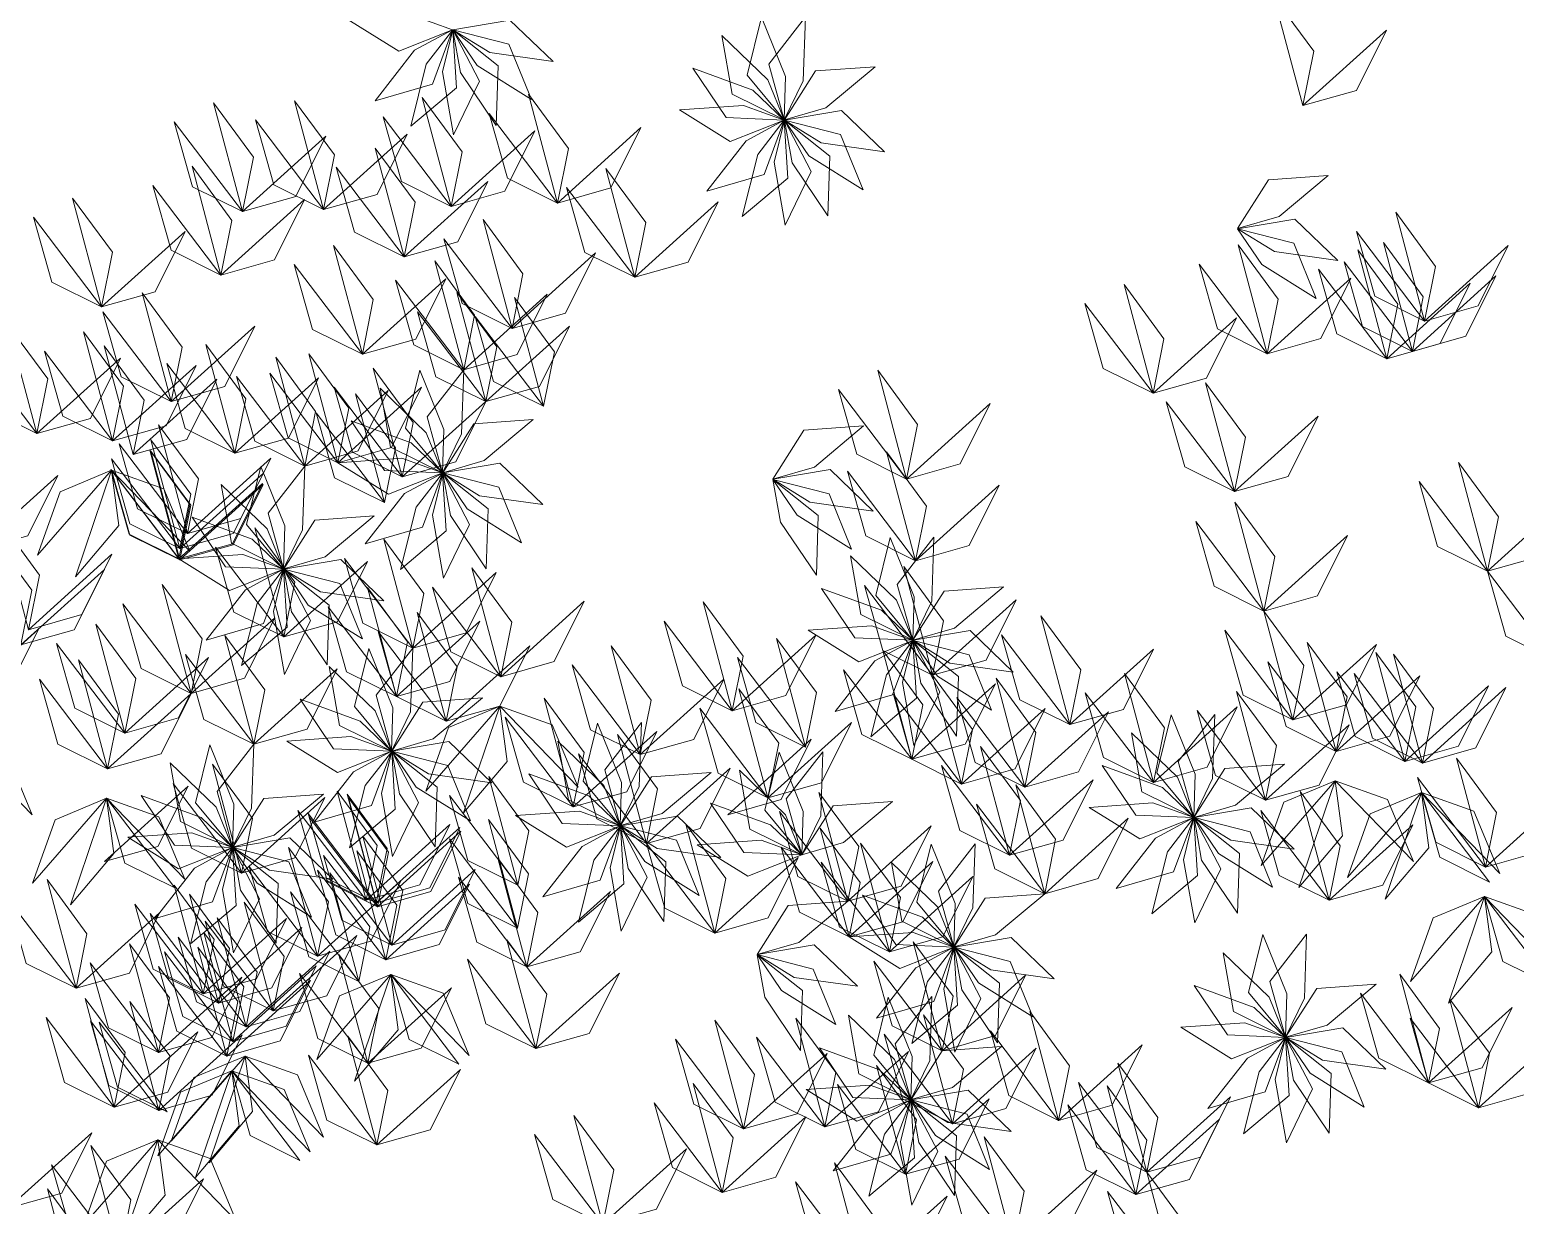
# Model space of a CAD drawing. Header units: inches. Extents: x 4350 to 28384, y -6772 to 993.
# Drawn here: x 19204.6 to 19283.8, y -750.6 to -688 of the extents above; entities that cross this region are included whole.
import ezdxf

# ---------------------------------------------------------------- set-up
doc = ezdxf.new("R2010")
doc.units = ezdxf.units.IN
doc.header["$MEASUREMENT"] = 0
doc.layers.add('ARREDAMENTO', color=2, linetype='Continuous', lineweight=18)

# ---------------------------------------------------------------- blocks, each defined once
blk = doc.blocks.new('jacaranda')
at = {"layer": 'ARREDAMENTO', "lineweight": 0}
for points in [[(13929.035, 19485.094), (13928.45, 19488), (13930.578, 19490.89), (13929.035, 19485.094)], [(13955.542, 19489.817), (13955.661, 19486.411), (13956.665, 19484.334), (13957.494, 19487.305), (13955.542, 19489.817)], [(13957.872, 19489.798), (13956.595, 19486.638), (13956.668, 19484.333), (13958.634, 19486.709), (13957.872, 19489.798)], [(13968.982, 19487.448), (13972.357, 19487.923), (13974.317, 19489.138), (13971.276, 19489.653), (13968.982, 19487.448)], [(13979.905, 19489.677), (13976.505, 19489.915), (13974.334, 19489.133), (13977.202, 19487.998), (13979.905, 19489.677)], [(13929.035, 19485.094), (13926.183, 19485.901), (13924.583, 19489.113), (13929.035, 19485.094)], [(13959.994, 19488.833), (13957.542, 19486.465), (13956.67, 19484.33), (13959.433, 19485.701), (13959.994, 19488.833)], [(13970.13, 19485.42), (13973.021, 19487.227), (13974.317, 19489.135), (13971.33, 19488.368), (13970.13, 19485.42)], [(13972.005, 19484.035), (13973.911, 19486.861), (13974.319, 19489.131), (13971.902, 19487.215), (13972.005, 19484.035)], [(13974.28, 19483.532), (13974.872, 19486.889), (13974.322, 19489.129), (13972.893, 19486.395), (13974.28, 19483.532)], [(13976.564, 19483.998), (13975.739, 19487.305), (13974.325, 19489.128), (13974.132, 19486.049), (13976.564, 19483.998)], [(13978.461, 19485.353), (13976.362, 19488.038), (13974.329, 19489.128), (13975.404, 19486.237), (13978.461, 19485.353)], [(13951.831, 19487.167), (13954.442, 19484.977), (13956.657, 19484.333), (13955.005, 19486.938), (13951.831, 19487.167)], [(13961.539, 19487.088), (13958.336, 19485.923), (13956.671, 19484.326), (13959.753, 19484.455), (13961.539, 19487.088)], [(13968.751, 19479.906), (13968.167, 19482.813), (13970.294, 19485.703), (13968.751, 19479.906)], [(13962.241, 19484.866), (13958.841, 19485.104), (13956.671, 19484.322), (13959.538, 19483.187), (13962.241, 19484.866)], [(13974.407, 19479.729), (13973.822, 19482.636), (13975.949, 19485.526), (13974.407, 19479.729)], [(13981.206, 19479.558), (13980.621, 19482.465), (13982.748, 19485.355), (13981.206, 19479.558)], [(13985.53, 19479.45), (13984.945, 19482.356), (13987.073, 19485.246), (13985.53, 19479.45)], [(13951.318, 19482.637), (13954.693, 19483.112), (13956.653, 19484.327), (13953.612, 19484.842), (13951.318, 19482.637)], [(13952.467, 19480.609), (13955.357, 19482.416), (13956.654, 19484.323), (13953.666, 19483.557), (13952.467, 19480.609)], [(13954.341, 19479.224), (13956.247, 19482.05), (13956.655, 19484.32), (13954.238, 19482.404), (13954.341, 19479.224)], [(13956.617, 19478.721), (13957.208, 19482.078), (13956.658, 19484.318), (13955.229, 19481.584), (13956.617, 19478.721)], [(13958.9, 19479.187), (13958.075, 19482.494), (13956.662, 19484.317), (13956.468, 19481.238), (13958.9, 19479.187)], [(13960.797, 19480.541), (13958.698, 19483.227), (13956.665, 19484.317), (13957.74, 19481.426), (13960.797, 19480.541)], [(13968.751, 19479.906), (13971.405, 19481.228), (13972.382, 19484.681), (13968.751, 19479.906)], [(13974.407, 19479.729), (13977.061, 19481.05), (13978.038, 19484.504), (13974.407, 19479.729)], [(13981.206, 19479.558), (13983.859, 19480.88), (13984.836, 19484.333), (13981.206, 19479.558)], [(13985.53, 19479.45), (13988.184, 19480.771), (13989.161, 19484.224), (13985.53, 19479.45)], [(13968.751, 19479.906), (13965.899, 19480.713), (13964.299, 19483.926), (13968.751, 19479.906)], [(13974.407, 19479.729), (13971.554, 19480.536), (13969.955, 19483.749), (13974.407, 19479.729)], [(13981.206, 19479.558), (13978.353, 19480.365), (13976.753, 19483.578), (13981.206, 19479.558)], [(13985.53, 19479.45), (13982.678, 19480.256), (13981.078, 19483.469), (13985.53, 19479.45)], [(13976.908, 19477.037), (13976.323, 19479.944), (13978.451, 19482.834), (13976.908, 19477.037)], [(13964.63, 19475.957), (13964.045, 19478.863), (13966.172, 19481.753), (13964.63, 19475.957)], [(13976.908, 19477.037), (13979.562, 19478.358), (13980.539, 19481.812), (13976.908, 19477.037)], [(13986.672, 19476.069), (13986.087, 19478.975), (13988.214, 19481.865), (13986.672, 19476.069)], [(13927.694, 19481.378), (13930.305, 19479.188), (13932.52, 19478.544), (13930.867, 19481.148), (13927.694, 19481.378)], [(13976.908, 19477.037), (13974.056, 19477.844), (13972.456, 19481.057), (13976.908, 19477.037)], [(13964.63, 19475.957), (13967.284, 19477.278), (13968.261, 19480.731), (13964.63, 19475.957)], [(13986.672, 19476.069), (13989.325, 19477.39), (13990.302, 19480.843), (13986.672, 19476.069)], [(13993.032, 19474.375), (13992.447, 19477.281), (13994.575, 19480.171), (13993.032, 19474.375)], [(13922.551, 19473.624), (13921.966, 19476.53), (13924.093, 19479.42), (13922.551, 19473.624)], [(13964.63, 19475.957), (13961.777, 19476.764), (13960.178, 19479.976), (13964.63, 19475.957)], [(13986.672, 19476.069), (13983.819, 19476.876), (13982.22, 19480.088), (13986.672, 19476.069)], [(13927.18, 19476.848), (13930.556, 19477.322), (13932.516, 19478.538), (13929.475, 19479.053), (13927.18, 19476.848)], [(13928.329, 19474.82), (13931.22, 19476.626), (13932.516, 19478.534), (13929.528, 19477.767), (13928.329, 19474.82)], [(13971.167, 19473.233), (13970.582, 19476.139), (13972.709, 19479.029), (13971.167, 19473.233)], [(13971.167, 19473.233), (13970.582, 19476.139), (13972.709, 19479.029), (13971.167, 19473.233)], [(13993.032, 19474.375), (13995.686, 19475.696), (13996.663, 19479.149), (13993.032, 19474.375)], [(13922.551, 19473.624), (13925.204, 19474.945), (13926.181, 19478.398), (13922.551, 19473.624)], [(13923.207, 19472.002), (13922.622, 19474.908), (13924.749, 19477.798), (13923.207, 19472.002)], [(13971.167, 19473.233), (13973.821, 19474.554), (13974.798, 19478.007), (13971.167, 19473.233)], [(13971.167, 19473.233), (13973.821, 19474.554), (13974.798, 19478.007), (13971.167, 19473.233)], [(13993.032, 19474.375), (13990.18, 19475.182), (13988.58, 19478.394), (13993.032, 19474.375)], [(13922.551, 19473.624), (13919.698, 19474.431), (13918.099, 19477.643), (13922.551, 19473.624)], [(13924.573, 19471.617), (13923.988, 19474.523), (13926.116, 19477.413), (13924.573, 19471.617)], [(13930.939, 19471.883), (13930.354, 19474.789), (13932.482, 19477.679), (13930.939, 19471.883)], [(13971.167, 19473.233), (13968.314, 19474.04), (13966.715, 19477.252), (13971.167, 19473.233)], [(13971.167, 19473.233), (13968.314, 19474.04), (13966.715, 19477.252), (13971.167, 19473.233)], [(13979.14, 19471.856), (13978.555, 19474.762), (13980.682, 19477.652), (13979.14, 19471.856)], [(13923.207, 19472.002), (13925.86, 19473.323), (13926.837, 19476.776), (13923.207, 19472.002)], [(13924.573, 19471.617), (13927.227, 19472.938), (13928.204, 19476.391), (13924.573, 19471.617)], [(13930.939, 19471.883), (13933.593, 19473.204), (13934.57, 19476.657), (13930.939, 19471.883)], [(13973.742, 19471.029), (13973.157, 19473.935), (13975.284, 19476.825), (13973.742, 19471.029)], [(13979.14, 19471.856), (13981.793, 19473.177), (13982.77, 19476.63), (13979.14, 19471.856)], [(13923.207, 19472.002), (13920.354, 19472.809), (13918.754, 19476.021), (13923.207, 19472.002)], [(13924.573, 19471.617), (13921.721, 19472.424), (13920.121, 19475.636), (13924.573, 19471.617)], [(13930.939, 19471.883), (13928.087, 19472.69), (13926.487, 19475.902), (13930.939, 19471.883)], [(13937.022, 19469.775), (13936.437, 19472.682), (13938.564, 19475.572), (13937.022, 19469.775)], [(13973.742, 19471.029), (13976.396, 19472.35), (13977.373, 19475.803), (13973.742, 19471.029)], [(13979.14, 19471.856), (13976.287, 19472.663), (13974.687, 19475.875), (13979.14, 19471.856)], [(13969.494, 19469.085), (13968.909, 19471.991), (13971.036, 19474.881), (13969.494, 19469.085)], [(13973.742, 19471.029), (13970.889, 19471.835), (13969.29, 19475.048), (13973.742, 19471.029)], [(13972.564, 19469.338), (13971.979, 19472.244), (13974.106, 19475.134), (13972.564, 19469.338)], [(13989.325, 19469.332), (13988.741, 19472.238), (13990.868, 19475.128), (13989.325, 19469.332)], [(13937.022, 19469.775), (13934.169, 19470.582), (13932.569, 19473.794), (13937.022, 19469.775)], [(13937.022, 19469.775), (13939.675, 19471.096), (13940.652, 19474.549), (13937.022, 19469.775)], [(13969.494, 19469.085), (13972.148, 19470.406), (13973.125, 19473.859), (13969.494, 19469.085)], [(13972.564, 19469.338), (13975.217, 19470.659), (13976.194, 19474.112), (13972.564, 19469.338)], [(13989.325, 19469.332), (13991.979, 19470.653), (13992.956, 19474.106), (13989.325, 19469.332)], [(13972.564, 19469.338), (13969.711, 19470.145), (13968.112, 19473.357), (13972.564, 19469.338)], [(13989.325, 19469.332), (13986.473, 19470.139), (13984.873, 19473.351), (13989.325, 19469.332)], [(13992.446, 19467.244), (13991.861, 19470.15), (13993.989, 19473.04), (13992.446, 19467.244)], [(13996.477, 19467.632), (13995.892, 19470.538), (13998.019, 19473.428), (13996.477, 19467.632)], [(13985.927, 19466.579), (13985.342, 19469.485), (13987.469, 19472.375), (13985.927, 19466.579)], [(13991.346, 19466.509), (13990.761, 19469.415), (13992.888, 19472.305), (13991.346, 19466.509)], [(13996.477, 19467.632), (13999.13, 19468.953), (14000.107, 19472.406), (13996.477, 19467.632)], [(13980.441, 19466.077), (13979.856, 19468.983), (13981.984, 19471.873), (13980.441, 19466.077)], [(13982.212, 19465.902), (13981.627, 19468.808), (13983.754, 19471.698), (13982.212, 19465.902)], [(13996.477, 19467.632), (13993.624, 19468.439), (13992.024, 19471.651), (13996.477, 19467.632)], [(13992.446, 19467.244), (13995.1, 19468.565), (13996.077, 19472.018), (13992.446, 19467.244)], [(13950.147, 19465.206), (13949.562, 19468.112), (13951.689, 19471.002), (13950.147, 19465.206)], [(13973.742, 19471.029), (13973.861, 19467.622), (13974.865, 19465.545), (13975.695, 19468.516), (13973.742, 19471.029)], [(13976.073, 19471.01), (13974.796, 19467.849), (13974.868, 19465.544), (13976.835, 19467.92), (13976.073, 19471.01)], [(13977.016, 19465.319), (13976.431, 19468.225), (13978.558, 19471.115), (13977.016, 19465.319)], [(13980.441, 19466.077), (13983.095, 19467.398), (13984.072, 19470.851), (13980.441, 19466.077)], [(13982.212, 19465.902), (13984.866, 19467.223), (13985.843, 19470.676), (13982.212, 19465.902)], [(13985.927, 19466.579), (13988.58, 19467.9), (13989.557, 19471.353), (13985.927, 19466.579)], [(13992.446, 19467.244), (13989.594, 19468.05), (13987.994, 19471.263), (13992.446, 19467.244)], [(13932.681, 19464.538), (13932.096, 19467.444), (13934.223, 19470.334), (13932.681, 19464.538)], [(13950.147, 19465.206), (13952.801, 19466.527), (13953.778, 19469.98), (13950.147, 19465.206)], [(13978.194, 19470.044), (13975.742, 19467.676), (13974.871, 19465.541), (13977.634, 19466.912), (13978.194, 19470.044)], [(13980.441, 19466.077), (13977.589, 19466.884), (13975.989, 19470.096), (13980.441, 19466.077)], [(13977.016, 19465.319), (13979.67, 19466.64), (13980.647, 19470.093), (13977.016, 19465.319)], [(13982.212, 19465.902), (13979.359, 19466.709), (13977.76, 19469.921), (13982.212, 19465.902)], [(13985.927, 19466.579), (13983.074, 19467.386), (13981.475, 19470.598), (13985.927, 19466.579)], [(13991.346, 19466.509), (13988.493, 19467.316), (13986.894, 19470.528), (13991.346, 19466.509)], [(13932.681, 19464.538), (13935.335, 19465.859), (13936.312, 19469.312), (13932.681, 19464.538)], [(13950.147, 19465.206), (13947.294, 19466.013), (13945.695, 19469.225), (13950.147, 19465.206)], [(13977.016, 19465.319), (13974.163, 19466.126), (13972.564, 19469.338), (13977.016, 19465.319)], [(13977.964, 19463.958), (13977.379, 19466.864), (13979.506, 19469.754), (13977.964, 19463.958)], [(13932.681, 19464.538), (13929.828, 19465.345), (13928.229, 19468.557), (13932.681, 19464.538)], [(13970.032, 19468.379), (13972.643, 19466.188), (13974.858, 19465.544), (13973.205, 19468.149), (13970.032, 19468.379)], [(13979.739, 19468.3), (13976.536, 19467.134), (13974.872, 19465.537), (13977.953, 19465.666), (13979.739, 19468.3)], [(13977.964, 19463.958), (13980.618, 19465.279), (13981.595, 19468.732), (13977.964, 19463.958)], [(13952.444, 19468.033), (13955.055, 19465.843), (13957.27, 19465.199), (13955.618, 19467.804), (13952.444, 19468.033)], [(13988.46, 19462.307), (13987.875, 19465.213), (13990.003, 19468.103), (13988.46, 19462.307)], [(13988.866, 19461.502), (13988.281, 19464.409), (13990.409, 19467.299), (13988.866, 19461.502)], [(13988.868, 19460.903), (13988.283, 19463.809), (13990.41, 19466.699), (13988.868, 19460.903)], [(13988.911, 19460.951), (13988.326, 19463.857), (13990.454, 19466.747), (13988.911, 19460.951)], [(13988.46, 19462.307), (13991.114, 19463.628), (13992.091, 19467.081), (13988.46, 19462.307)], [(13919.209, 19460.298), (13918.624, 19463.204), (13920.751, 19466.094), (13919.209, 19460.298)], [(13949.668, 19460.855), (13949.083, 19463.761), (13951.211, 19466.651), (13949.668, 19460.855)], [(13969.518, 19463.848), (13972.893, 19464.323), (13974.854, 19465.538), (13971.813, 19466.053), (13969.518, 19463.848)], [(13980.441, 19466.077), (13977.041, 19466.315), (13974.871, 19465.534), (13977.739, 19464.398), (13980.441, 19466.077)], [(13982.212, 19465.902), (13982.331, 19462.495), (13983.335, 19460.419), (13984.165, 19463.389), (13982.212, 19465.902)], [(13984.542, 19465.883), (13983.266, 19462.722), (13983.338, 19460.417), (13985.305, 19462.793), (13984.542, 19465.883)], [(13988.46, 19462.307), (13985.608, 19463.114), (13984.008, 19466.326), (13988.46, 19462.307)], [(13988.866, 19461.502), (13991.52, 19462.823), (13992.497, 19466.276), (13988.866, 19461.502)], [(13949.668, 19460.855), (13952.322, 19462.176), (13953.299, 19465.629), (13949.668, 19460.855)], [(13951.931, 19463.503), (13955.306, 19463.978), (13957.266, 19465.193), (13954.225, 19465.708), (13951.931, 19463.503)], [(13953.08, 19461.475), (13955.97, 19463.282), (13957.267, 19465.189), (13954.279, 19464.423), (13953.08, 19461.475)], [(13954.954, 19460.09), (13956.86, 19462.916), (13957.268, 19465.186), (13954.851, 19463.27), (13954.954, 19460.09)], [(13970.667, 19461.82), (13973.557, 19463.627), (13974.854, 19465.535), (13971.866, 19464.768), (13970.667, 19461.82)], [(13972.541, 19460.435), (13974.447, 19463.261), (13974.856, 19465.531), (13972.438, 19463.615), (13972.541, 19460.435)], [(13974.817, 19459.932), (13975.409, 19463.289), (13974.858, 19465.529), (13973.429, 19462.795), (13974.817, 19459.932)], [(13977.101, 19460.398), (13976.276, 19463.705), (13974.862, 19465.528), (13974.668, 19462.449), (13977.101, 19460.398)], [(13978.997, 19461.753), (13976.899, 19464.438), (13974.866, 19465.528), (13975.941, 19462.637), (13978.997, 19461.753)], [(13988.866, 19461.502), (13986.014, 19462.309), (13984.414, 19465.521), (13988.866, 19461.502)], [(13992.499, 19465.677), (13989.706, 19464.681), (13988.325, 19461.369), (13992.499, 19465.677)], [(13988.868, 19460.903), (13991.522, 19462.224), (13992.499, 19465.677), (13988.868, 19460.903)], [(13988.868, 19460.903), (13991.522, 19462.224), (13992.499, 19465.677), (13988.868, 19460.903)], [(13988.911, 19460.951), (13991.565, 19462.272), (13992.542, 19465.725), (13988.911, 19460.951)], [(13992.499, 19465.677), (13992.109, 19462.738), (13994.425, 19459.997), (13992.499, 19465.677)], [(13992.499, 19465.677), (13995.235, 19464.536), (13996.44, 19461.156), (13992.499, 19465.677)], [(13999.816, 19461.382), (13996.963, 19462.189), (13995.363, 19465.401), (13999.816, 19461.382)], [(13919.209, 19460.298), (13916.356, 19461.105), (13914.757, 19464.317), (13919.209, 19460.298)], [(13919.209, 19460.298), (13921.863, 19461.619), (13922.84, 19465.072), (13919.209, 19460.298)], [(13949.668, 19460.855), (13946.816, 19461.662), (13945.216, 19464.874), (13949.668, 19460.855)], [(13986.664, 19464.918), (13984.212, 19462.55), (13983.341, 19460.414), (13986.104, 19461.785), (13986.664, 19464.918)], [(13988.868, 19460.903), (13986.015, 19461.709), (13984.416, 19464.922), (13988.868, 19460.903)], [(13988.911, 19460.951), (13986.059, 19461.757), (13984.459, 19464.97), (13988.911, 19460.951)], [(13931.114, 19458.174), (13930.529, 19461.08), (13932.656, 19463.97), (13931.114, 19458.174)], [(13931.114, 19458.174), (13933.767, 19459.495), (13934.744, 19462.948), (13931.114, 19458.174)], [(13978.502, 19463.252), (13981.113, 19461.061), (13983.328, 19460.418), (13981.675, 19463.022), (13978.502, 19463.252)], [(13988.209, 19463.173), (13985.006, 19462.007), (13983.342, 19460.41), (13986.423, 19460.539), (13988.209, 19463.173)], [(13996.93, 19457.18), (13996.345, 19460.086), (13998.473, 19462.976), (13996.93, 19457.18)], [(13931.114, 19458.174), (13928.261, 19458.981), (13926.662, 19462.193), (13931.114, 19458.174)], [(13948.692, 19462.111), (13948.811, 19458.705), (13949.815, 19456.628), (13950.645, 19459.599), (13948.692, 19462.111)], [(13951.022, 19462.092), (13949.746, 19458.932), (13949.818, 19456.627), (13951.785, 19459.003), (13951.022, 19462.092)], [(13976.458, 19456.209), (13975.873, 19459.115), (13978.001, 19462.005), (13976.458, 19456.209)], [(13983.323, 19456.806), (13982.738, 19459.713), (13984.865, 19462.603), (13983.323, 19456.806)], [(13997.336, 19456.376), (13996.751, 19459.282), (13998.879, 19462.172), (13997.336, 19456.376)], [(13953.144, 19461.127), (13950.692, 19458.759), (13949.821, 19456.624), (13952.583, 19457.995), (13953.144, 19461.127)], [(13983.323, 19456.806), (13985.977, 19458.127), (13986.954, 19461.58), (13983.323, 19456.806)], [(13988.911, 19460.951), (13985.511, 19461.188), (13983.341, 19460.407), (13986.209, 19459.271), (13988.911, 19460.951)], [(13996.93, 19457.18), (13994.078, 19457.987), (13992.478, 19461.199), (13996.93, 19457.18)], [(13948.761, 19454.758), (13948.176, 19457.664), (13950.303, 19460.554), (13948.761, 19454.758)], [(13971.77, 19454.681), (13971.185, 19457.587), (13973.312, 19460.477), (13971.77, 19454.681)], [(13976.458, 19456.209), (13979.112, 19457.53), (13980.089, 19460.983), (13976.458, 19456.209)], [(13977.988, 19458.721), (13981.363, 19459.196), (13983.324, 19460.412), (13980.282, 19460.926), (13977.988, 19458.721)], [(13983.323, 19456.806), (13980.47, 19457.613), (13978.871, 19460.826), (13983.323, 19456.806)], [(13979.137, 19456.694), (13982.027, 19458.5), (13983.324, 19460.408), (13980.336, 19459.641), (13979.137, 19456.694)], [(13981.011, 19455.308), (13982.917, 19458.134), (13983.326, 19460.404), (13980.908, 19458.489), (13981.011, 19455.308)], [(13983.287, 19454.805), (13983.879, 19458.162), (13983.328, 19460.402), (13981.899, 19457.669), (13983.287, 19454.805)], [(13985.571, 19455.271), (13984.746, 19458.578), (13983.332, 19460.401), (13983.138, 19457.323), (13985.571, 19455.271)], [(13987.467, 19456.626), (13985.369, 19459.312), (13983.336, 19460.402), (13984.411, 19457.511), (13987.467, 19456.626)], [(13997.336, 19456.376), (13994.484, 19457.182), (13992.884, 19460.395), (13997.336, 19456.376)], [(13915.578, 19455.524), (13918.232, 19456.845), (13919.209, 19460.298), (13915.578, 19455.524)], [(13976.458, 19456.209), (13973.606, 19457.016), (13972.006, 19460.228), (13976.458, 19456.209)], [(13988.262, 19453.796), (13987.677, 19456.702), (13989.804, 19459.592), (13988.262, 19453.796)], [(13948.761, 19454.758), (13945.908, 19455.564), (13944.309, 19458.777), (13948.761, 19454.758)], [(13944.981, 19459.461), (13947.593, 19457.271), (13949.808, 19456.627), (13948.155, 19459.232), (13944.981, 19459.461)], [(13948.761, 19454.758), (13951.415, 19456.079), (13952.392, 19459.532), (13948.761, 19454.758)], [(13954.689, 19459.382), (13951.486, 19458.217), (13949.821, 19456.62), (13952.903, 19456.749), (13954.689, 19459.382)], [(13971.77, 19454.681), (13974.423, 19456.002), (13975.4, 19459.455), (13971.77, 19454.681)], [(13977.328, 19453.628), (13976.743, 19456.534), (13978.871, 19459.424), (13977.328, 19453.628)], [(13929.571, 19452.378), (13928.986, 19455.284), (13931.114, 19458.174), (13929.571, 19452.378)], [(13959.437, 19452.872), (13958.852, 19455.779), (13960.98, 19458.669), (13959.437, 19452.872)], [(13971.77, 19454.681), (13968.917, 19455.487), (13967.317, 19458.7), (13971.77, 19454.681)], [(13974.674, 19452.307), (13974.09, 19455.213), (13976.217, 19458.103), (13974.674, 19452.307)], [(13977.328, 19453.628), (13979.982, 19454.949), (13980.959, 19458.402), (13977.328, 19453.628)], [(13988.262, 19453.796), (13990.916, 19455.117), (13991.893, 19458.57), (13988.262, 19453.796)], [(13941.454, 19452.136), (13940.869, 19455.042), (13942.997, 19457.932), (13941.454, 19452.136)], [(13955.391, 19457.16), (13951.991, 19457.398), (13949.821, 19456.616), (13952.689, 19455.481), (13955.391, 19457.16)], [(13959.437, 19452.872), (13962.091, 19454.194), (13963.068, 19457.647), (13959.437, 19452.872)], [(13977.328, 19453.628), (13974.476, 19454.435), (13972.876, 19457.647), (13977.328, 19453.628)], [(13988.262, 19453.796), (13985.409, 19454.603), (13983.81, 19457.815), (13988.262, 19453.796)], [(13991.793, 19451.68), (13991.208, 19454.586), (13993.335, 19457.476), (13991.793, 19451.68)], [(14000.841, 19453.193), (13997.989, 19454), (13996.389, 19457.213), (14000.841, 19453.193)], [(13929.571, 19452.378), (13926.719, 19453.185), (13925.119, 19456.397), (13929.571, 19452.378)], [(13927.266, 19450.708), (13926.681, 19453.614), (13928.809, 19456.504), (13927.266, 19450.708)], [(13929.571, 19452.378), (13932.225, 19453.699), (13933.202, 19457.152), (13929.571, 19452.378)], [(13941.454, 19452.136), (13944.108, 19453.457), (13945.085, 19456.91), (13941.454, 19452.136)], [(13944.468, 19454.931), (13947.843, 19455.406), (13949.804, 19456.621), (13946.762, 19457.136), (13944.468, 19454.931)], [(13945.617, 19452.903), (13948.507, 19454.71), (13949.804, 19456.617), (13946.816, 19455.851), (13945.617, 19452.903)], [(13947.491, 19451.518), (13949.397, 19454.344), (13949.805, 19456.614), (13947.388, 19454.698), (13947.491, 19451.518)], [(13949.767, 19451.015), (13950.359, 19454.372), (13949.808, 19456.612), (13948.379, 19453.878), (13949.767, 19451.015)], [(13952.05, 19451.481), (13951.226, 19454.788), (13949.812, 19456.611), (13949.618, 19453.532), (13952.05, 19451.481)], [(13953.947, 19452.835), (13951.848, 19455.521), (13949.816, 19456.611), (13950.891, 19453.72), (13953.947, 19452.835)], [(13955.53, 19450.927), (13954.945, 19453.833), (13957.072, 19456.723), (13955.53, 19450.927)], [(13959.437, 19452.872), (13956.585, 19453.679), (13954.985, 19456.892), (13959.437, 19452.872)], [(13974.674, 19452.307), (13977.328, 19453.628), (13978.305, 19457.081), (13974.674, 19452.307)], [(13984.928, 19451.082), (13984.343, 19453.988), (13986.471, 19456.878), (13984.928, 19451.082)], [(13991.793, 19451.68), (13994.447, 19453.001), (13995.424, 19456.454), (13991.793, 19451.68)], [(13922.671, 19450.084), (13922.086, 19452.99), (13924.213, 19455.88), (13922.671, 19450.084)], [(13923.607, 19450.174), (13923.022, 19453.08), (13925.15, 19455.97), (13923.607, 19450.174)], [(13941.454, 19452.136), (13938.602, 19452.943), (13937.002, 19456.155), (13941.454, 19452.136)], [(13949.872, 19450.283), (13949.287, 19453.189), (13951.415, 19456.079), (13949.872, 19450.283)], [(13955.53, 19450.927), (13958.184, 19452.248), (13959.161, 19455.701), (13955.53, 19450.927)], [(13964.335, 19450.532), (13963.751, 19453.439), (13965.878, 19456.329), (13964.335, 19450.532)], [(13974.674, 19452.307), (13971.822, 19453.114), (13970.222, 19456.326), (13974.674, 19452.307)], [(13976.458, 19456.209), (13976.577, 19452.803), (13977.581, 19450.726), (13978.411, 19453.697), (13976.458, 19456.209)], [(13978.789, 19456.19), (13977.512, 19453.03), (13977.585, 19450.724), (13979.551, 19453.101), (13978.789, 19456.19)], [(13984.928, 19451.082), (13987.582, 19452.403), (13988.559, 19455.856), (13984.928, 19451.082)], [(13991.793, 19451.68), (13988.94, 19452.486), (13987.341, 19455.699), (13991.793, 19451.68)], [(13922.671, 19450.084), (13925.325, 19451.405), (13926.302, 19454.858), (13922.671, 19450.084)], [(13923.607, 19450.174), (13926.261, 19451.495), (13927.238, 19454.948), (13923.607, 19450.174)], [(13927.266, 19450.708), (13929.92, 19452.029), (13930.897, 19455.482), (13927.266, 19450.708)], [(13936.997, 19449.052), (13936.412, 19451.958), (13938.539, 19454.848), (13936.997, 19449.052)], [(13949.872, 19450.283), (13952.526, 19451.604), (13953.503, 19455.057), (13949.872, 19450.283)], [(13964.335, 19450.532), (13966.989, 19451.854), (13967.966, 19455.307), (13964.335, 19450.532)], [(13980.91, 19455.225), (13978.458, 19452.857), (13977.587, 19450.721), (13980.35, 19452.092), (13980.91, 19455.225)], [(13984.928, 19451.082), (13982.076, 19451.889), (13980.476, 19455.101), (13984.928, 19451.082)], [(13992.714, 19449.777), (13992.129, 19452.683), (13994.256, 19455.573), (13992.714, 19449.777)], [(13922.671, 19450.084), (13919.818, 19450.891), (13918.219, 19454.103), (13922.671, 19450.084)], [(13923.607, 19450.174), (13920.755, 19450.981), (13919.155, 19454.193), (13923.607, 19450.174)], [(13927.266, 19450.708), (13924.414, 19451.514), (13922.814, 19454.727), (13927.266, 19450.708)], [(13943.843, 19448.801), (13943.258, 19451.707), (13945.385, 19454.597), (13943.843, 19448.801)], [(13949.872, 19450.283), (13947.02, 19451.089), (13945.42, 19454.302), (13949.872, 19450.283)], [(13947.218, 19448.962), (13946.634, 19451.868), (13948.761, 19454.758), (13947.218, 19448.962)], [(13957.535, 19448.232), (13956.95, 19451.138), (13959.078, 19454.028), (13957.535, 19448.232)], [(13964.335, 19450.532), (13961.483, 19451.339), (13959.883, 19454.552), (13964.335, 19450.532)], [(13992.714, 19449.777), (13995.368, 19451.098), (13996.345, 19454.551), (13992.714, 19449.777)], [(13931.03, 19448.107), (13930.445, 19451.013), (13932.573, 19453.903), (13931.03, 19448.107)], [(13936.997, 19449.052), (13939.651, 19450.373), (13940.628, 19453.826), (13936.997, 19449.052)], [(13943.843, 19448.801), (13946.496, 19450.122), (13947.473, 19453.575), (13943.843, 19448.801)], [(13947.218, 19448.962), (13949.872, 19450.283), (13950.849, 19453.736), (13947.218, 19448.962)], [(13967.907, 19447.746), (13967.322, 19450.652), (13969.45, 19453.542), (13967.907, 19447.746)], [(13972.748, 19453.559), (13975.359, 19451.368), (13977.574, 19450.725), (13975.922, 19453.329), (13972.748, 19453.559)], [(13982.456, 19453.48), (13979.253, 19452.314), (13977.588, 19450.718), (13980.67, 19450.847), (13982.456, 19453.48)], [(13992.714, 19449.777), (13989.861, 19450.584), (13988.262, 19453.796), (13992.714, 19449.777)], [(13931.03, 19448.107), (13933.684, 19449.428), (13934.661, 19452.881), (13931.03, 19448.107)], [(13936.997, 19449.052), (13934.144, 19449.858), (13932.545, 19453.071), (13936.997, 19449.052)], [(13933.725, 19452.676), (13933.844, 19449.27), (13934.848, 19447.193), (13935.677, 19450.164), (13933.725, 19452.676)], [(13936.055, 19452.657), (13934.778, 19449.497), (13934.851, 19447.191), (13936.817, 19449.568), (13936.055, 19452.657)], [(13943.843, 19448.801), (13940.99, 19449.608), (13939.39, 19452.82), (13943.843, 19448.801)], [(13947.218, 19448.962), (13944.366, 19449.768), (13942.766, 19452.981), (13947.218, 19448.962)], [(13957.535, 19448.232), (13960.189, 19449.553), (13961.166, 19453.006), (13957.535, 19448.232)], [(13971.822, 19453.114), (13969.03, 19452.118), (13967.648, 19448.806), (13971.822, 19453.114)], [(13967.907, 19447.746), (13970.561, 19449.067), (13971.538, 19452.52), (13967.907, 19447.746)], [(13971.822, 19453.114), (13971.432, 19450.175), (13973.748, 19447.433), (13971.822, 19453.114)], [(13971.822, 19453.114), (13974.558, 19451.973), (13975.763, 19448.592), (13971.822, 19453.114)], [(13931.03, 19448.107), (13928.178, 19448.914), (13926.578, 19452.126), (13931.03, 19448.107)], [(13938.176, 19451.692), (13935.725, 19449.324), (13934.853, 19447.189), (13937.616, 19448.56), (13938.176, 19451.692)], [(13957.535, 19448.232), (13954.683, 19449.039), (13953.083, 19452.251), (13957.535, 19448.232)], [(13967.907, 19447.746), (13965.055, 19448.552), (13963.455, 19451.765), (13967.907, 19447.746)], [(13964.276, 19452.236), (13964.395, 19448.829), (13965.399, 19446.753), (13966.229, 19449.723), (13964.276, 19452.236)], [(13966.606, 19452.217), (13965.33, 19449.056), (13965.402, 19446.751), (13967.369, 19449.127), (13966.606, 19452.217)], [(14000.894, 19451.626), (13998.101, 19450.631), (13996.72, 19447.319), (14000.894, 19451.626)], [(13944.662, 19445.177), (13944.077, 19448.083), (13946.205, 19450.973), (13944.662, 19445.177)], [(13959.675, 19447.332), (13956.822, 19448.139), (13955.223, 19451.351), (13959.675, 19447.332)], [(13964, 19445.801), (13963.415, 19448.707), (13965.542, 19451.597), (13964, 19445.801)], [(13968.728, 19451.251), (13966.276, 19448.884), (13965.405, 19446.748), (13968.167, 19448.119), (13968.728, 19451.251)], [(13972.234, 19449.029), (13975.61, 19449.503), (13977.57, 19450.719), (13974.529, 19451.233), (13972.234, 19449.029)], [(13983.158, 19451.258), (13979.758, 19451.495), (13977.587, 19450.714), (13980.455, 19449.578), (13983.158, 19451.258)], [(13984.928, 19451.082), (13985.047, 19447.676), (13986.051, 19445.599), (13986.881, 19448.57), (13984.928, 19451.082)], [(13987.259, 19451.063), (13985.982, 19447.903), (13986.055, 19445.597), (13988.021, 19447.974), (13987.259, 19451.063)], [(13919.307, 19444.545), (13918.722, 19447.451), (13920.85, 19450.341), (13919.307, 19444.545)], [(13919.307, 19444.545), (13918.722, 19447.451), (13920.85, 19450.341), (13919.307, 19444.545)], [(13954.604, 19450.685), (13954.723, 19447.279), (13955.727, 19445.202), (13956.557, 19448.173), (13954.604, 19450.685)], [(13956.935, 19450.666), (13955.658, 19447.506), (13955.73, 19445.2), (13957.697, 19447.577), (13956.935, 19450.666)], [(13964, 19445.801), (13966.654, 19447.122), (13967.631, 19450.575), (13964, 19445.801)], [(13973.383, 19447.001), (13976.274, 19448.807), (13977.57, 19450.715), (13974.583, 19449.948), (13973.383, 19447.001)], [(13975.258, 19445.616), (13977.163, 19448.441), (13977.572, 19450.712), (13975.154, 19448.796), (13975.258, 19445.616)], [(13977.533, 19445.112), (13978.125, 19448.469), (13977.575, 19450.709), (13976.146, 19447.976), (13977.533, 19445.112)], [(13979.817, 19445.578), (13978.992, 19448.886), (13977.578, 19450.708), (13977.384, 19447.63), (13979.817, 19445.578)], [(13981.713, 19446.933), (13979.615, 19449.619), (13977.582, 19450.709), (13978.657, 19447.818), (13981.713, 19446.933)], [(13989.38, 19450.098), (13986.928, 19447.73), (13986.057, 19445.594), (13988.82, 19446.966), (13989.38, 19450.098)], [(13919.307, 19444.545), (13921.961, 19445.866), (13922.938, 19449.319), (13919.307, 19444.545)], [(13919.307, 19444.545), (13921.961, 19445.866), (13922.938, 19449.319), (13919.307, 19444.545)], [(13930.014, 19450.026), (13932.625, 19447.836), (13934.84, 19447.192), (13933.188, 19449.797), (13930.014, 19450.026)], [(13939.722, 19449.947), (13936.519, 19448.781), (13934.854, 19447.185), (13937.936, 19447.314), (13939.722, 19449.947)], [(13944.662, 19445.177), (13947.316, 19446.498), (13948.293, 19449.951), (13944.662, 19445.177)], [(13959.056, 19449.701), (13956.604, 19447.333), (13955.733, 19445.197), (13958.496, 19446.569), (13959.056, 19449.701)], [(13964, 19445.801), (13961.147, 19446.607), (13959.548, 19449.82), (13964, 19445.801)], [(13960.566, 19449.586), (13963.177, 19447.395), (13965.392, 19446.752), (13963.739, 19449.356), (13960.566, 19449.586)], [(13970.273, 19449.507), (13967.07, 19448.341), (13965.405, 19446.744), (13968.487, 19446.873), (13970.273, 19449.507)], [(13970.859, 19443.577), (13970.274, 19446.483), (13972.402, 19449.373), (13970.859, 19443.577)], [(13985.584, 19444.229), (13984.999, 19447.135), (13987.127, 19450.025), (13985.584, 19444.229)], [(13919.307, 19444.545), (13916.455, 19445.352), (13914.855, 19448.564), (13919.307, 19444.545)], [(13919.307, 19444.545), (13916.455, 19445.352), (13914.855, 19448.564), (13919.307, 19444.545)], [(13922.723, 19448.517), (13919.931, 19447.522), (13918.549, 19444.21), (13922.723, 19448.517)], [(13919.092, 19443.743), (13921.746, 19445.064), (13922.723, 19448.517), (13919.092, 19443.743)], [(13922.723, 19448.517), (13922.334, 19445.578), (13924.649, 19442.837), (13922.723, 19448.517)], [(13922.723, 19448.517), (13925.459, 19447.376), (13926.665, 19443.996), (13922.723, 19448.517)], [(13927.319, 19449.141), (13924.526, 19448.145), (13923.145, 19444.833), (13927.319, 19449.141)], [(13927.319, 19449.141), (13926.929, 19446.202), (13929.245, 19443.46), (13927.319, 19449.141)], [(13927.639, 19442.775), (13927.054, 19445.681), (13929.182, 19448.571), (13927.639, 19442.775)], [(13927.319, 19449.141), (13930.055, 19448), (13931.26, 19444.62), (13927.319, 19449.141)], [(13944.662, 19445.177), (13941.81, 19445.984), (13940.21, 19449.196), (13944.662, 19445.177)], [(13942.793, 19443.127), (13942.208, 19446.033), (13944.336, 19448.923), (13942.793, 19443.127)], [(13953.283, 19442.727), (13952.698, 19445.634), (13954.825, 19448.524), (13953.283, 19442.727)], [(13978.939, 19442.791), (13978.354, 19445.698), (13980.481, 19448.588), (13978.939, 19442.791)], [(13985.584, 19444.229), (13988.238, 19445.55), (13989.215, 19449.003), (13985.584, 19444.229)], [(13992.879, 19444.834), (13990.027, 19445.641), (13988.427, 19448.853), (13992.879, 19444.834)], [(13929.501, 19445.496), (13932.876, 19445.971), (13934.836, 19447.186), (13931.795, 19447.701), (13929.501, 19445.496)], [(13940.424, 19447.725), (13937.024, 19447.963), (13934.854, 19447.181), (13937.721, 19446.046), (13940.424, 19447.725)], [(13942.793, 19443.127), (13945.447, 19444.448), (13946.424, 19447.901), (13942.793, 19443.127)], [(13950.894, 19448.035), (13953.505, 19445.845), (13955.72, 19445.201), (13954.067, 19447.805), (13950.894, 19448.035)], [(13960.601, 19447.956), (13957.399, 19446.79), (13955.734, 19445.194), (13958.815, 19445.323), (13960.601, 19447.956)], [(13970.859, 19443.577), (13973.513, 19444.898), (13974.49, 19448.351), (13970.859, 19443.577)], [(13978.338, 19442.432), (13977.753, 19445.338), (13979.881, 19448.228), (13978.338, 19442.432)], [(13978.398, 19442.632), (13977.813, 19445.538), (13979.94, 19448.428), (13978.398, 19442.632)], [(13985.584, 19444.229), (13982.732, 19445.035), (13981.132, 19448.248), (13985.584, 19444.229)], [(13981.218, 19448.432), (13983.829, 19446.242), (13986.044, 19445.598), (13984.392, 19448.202), (13981.218, 19448.432)], [(13990.926, 19448.353), (13987.723, 19447.187), (13986.058, 19445.591), (13989.14, 19445.72), (13990.926, 19448.353)], [(13992.766, 19448.21), (13989.974, 19447.215), (13988.592, 19443.903), (13992.766, 19448.21)], [(13989.136, 19443.436), (13991.789, 19444.757), (13992.766, 19448.21), (13989.136, 19443.436)], [(13992.766, 19448.21), (13992.377, 19445.271), (13994.692, 19442.53), (13992.766, 19448.21)], [(13992.766, 19448.21), (13995.502, 19447.069), (13996.708, 19443.689), (13992.766, 19448.21)], [(13927.639, 19442.775), (13930.293, 19444.096), (13931.27, 19447.549), (13927.639, 19442.775)], [(13930.65, 19443.468), (13933.54, 19445.275), (13934.836, 19447.182), (13931.849, 19446.415), (13930.65, 19443.468)], [(13932.524, 19442.083), (13934.43, 19444.909), (13934.838, 19447.179), (13932.421, 19445.263), (13932.524, 19442.083)], [(13934.8, 19441.58), (13935.391, 19444.937), (13934.841, 19447.177), (13933.412, 19444.443), (13934.8, 19441.58)], [(13937.083, 19442.046), (13936.258, 19445.353), (13934.845, 19447.176), (13934.651, 19444.097), (13937.083, 19442.046)], [(13938.98, 19443.4), (13936.881, 19446.086), (13934.848, 19447.176), (13935.923, 19444.285), (13938.98, 19443.4)], [(13942.793, 19443.127), (13939.941, 19443.933), (13938.341, 19447.146), (13942.793, 19443.127)], [(13953.283, 19442.727), (13955.937, 19444.049), (13956.914, 19447.502), (13953.283, 19442.727)], [(13960.052, 19445.055), (13963.427, 19445.53), (13965.388, 19446.745), (13962.346, 19447.26), (13960.052, 19445.055)], [(13970.975, 19447.284), (13967.575, 19447.522), (13965.405, 19446.741), (13968.273, 19445.605), (13970.975, 19447.284)], [(13970.872, 19441.283), (13970.287, 19444.189), (13972.414, 19447.079), (13970.872, 19441.283)], [(13978.338, 19442.432), (13980.992, 19443.753), (13981.969, 19447.206), (13978.338, 19442.432)], [(13978.398, 19442.632), (13981.052, 19443.953), (13982.029, 19447.406), (13978.398, 19442.632)], [(13978.939, 19442.791), (13981.592, 19444.112), (13982.569, 19447.565), (13978.939, 19442.791)], [(13927.639, 19442.775), (13924.787, 19443.582), (13923.187, 19446.794), (13927.639, 19442.775)], [(13953.283, 19442.727), (13950.43, 19443.534), (13948.831, 19446.747), (13953.283, 19442.727)], [(13953.203, 19440.825), (13952.618, 19443.731), (13954.746, 19446.621), (13953.203, 19440.825)], [(13960.369, 19441.026), (13959.784, 19443.933), (13961.911, 19446.823), (13960.369, 19441.026)], [(13961.201, 19443.028), (13964.091, 19444.834), (13965.388, 19446.742), (13962.4, 19445.975), (13961.201, 19443.028)], [(13963.075, 19441.642), (13964.981, 19444.468), (13965.389, 19446.738), (13962.972, 19444.823), (13963.075, 19441.642)], [(13965.351, 19441.139), (13965.943, 19444.496), (13965.392, 19446.736), (13963.963, 19444.003), (13965.351, 19441.139)], [(13967.634, 19441.605), (13966.81, 19444.912), (13965.396, 19446.735), (13965.202, 19443.657), (13967.634, 19441.605)], [(13969.531, 19442.96), (13967.433, 19445.646), (13965.4, 19446.736), (13966.475, 19443.844), (13969.531, 19442.96)], [(13978.338, 19442.432), (13975.485, 19443.238), (13973.886, 19446.451), (13978.338, 19442.432)], [(13978.398, 19442.632), (13975.545, 19443.439), (13973.946, 19446.651), (13978.398, 19442.632)], [(13978.939, 19442.791), (13976.086, 19443.598), (13974.487, 19446.811), (13978.939, 19442.791)], [(13977.575, 19440.39), (13976.99, 19443.296), (13979.117, 19446.186), (13977.575, 19440.39)], [(13980.704, 19443.902), (13984.08, 19444.376), (13986.04, 19445.592), (13982.999, 19446.107), (13980.704, 19443.902)], [(13991.628, 19446.131), (13988.228, 19446.368), (13986.057, 19445.587), (13988.925, 19444.451), (13991.628, 19446.131)], [(13946.504, 19445.777), (13946.623, 19442.37), (13947.627, 19440.293), (13948.456, 19443.264), (13946.504, 19445.777)], [(13948.834, 19445.758), (13947.558, 19442.597), (13947.63, 19440.292), (13949.596, 19442.668), (13948.834, 19445.758)], [(13951.066, 19440.025), (13950.481, 19442.931), (13952.609, 19445.821), (13951.066, 19440.025)], [(13953.203, 19440.825), (13955.857, 19442.146), (13956.834, 19445.599), (13953.203, 19440.825)], [(13961.304, 19445.734), (13957.903, 19445.972), (13955.733, 19445.19), (13958.601, 19444.055), (13961.304, 19445.734)], [(13960.369, 19441.026), (13963.023, 19442.348), (13964, 19445.801), (13960.369, 19441.026)], [(13970.872, 19441.283), (13973.526, 19442.604), (13974.503, 19446.057), (13970.872, 19441.283)], [(13977.892, 19439.611), (13977.307, 19442.517), (13979.434, 19445.407), (13977.892, 19439.611)], [(13981.534, 19439.793), (13980.949, 19442.7), (13983.077, 19445.59), (13981.534, 19439.793)], [(13981.853, 19441.874), (13984.744, 19443.68), (13986.04, 19445.588), (13983.053, 19444.821), (13981.853, 19441.874)], [(13983.728, 19440.489), (13985.633, 19443.315), (13986.042, 19445.585), (13983.624, 19443.669), (13983.728, 19440.489)], [(13986.003, 19439.986), (13986.595, 19443.342), (13986.045, 19445.582), (13984.616, 19442.849), (13986.003, 19439.986)], [(13988.287, 19440.452), (13987.462, 19443.759), (13986.048, 19445.581), (13985.854, 19442.503), (13988.287, 19440.452)], [(13990.183, 19441.806), (13988.085, 19444.492), (13986.052, 19445.582), (13987.127, 19442.691), (13990.183, 19441.806)], [(13950.956, 19444.792), (13948.504, 19442.424), (13947.632, 19440.289), (13950.395, 19441.66), (13950.956, 19444.792)], [(13953.203, 19440.825), (13950.351, 19441.632), (13948.751, 19444.844), (13953.203, 19440.825)], [(13951.066, 19440.025), (13953.72, 19441.346), (13954.697, 19444.799), (13951.066, 19440.025)], [(13960.369, 19441.026), (13957.516, 19441.833), (13955.917, 19445.046), (13960.369, 19441.026)], [(13970.381, 19439.226), (13969.796, 19442.132), (13971.923, 19445.022), (13970.381, 19439.226)], [(13977.575, 19440.39), (13980.228, 19441.711), (13981.205, 19445.164), (13977.575, 19440.39)], [(13981.534, 19439.793), (13984.188, 19441.114), (13985.165, 19444.567), (13981.534, 19439.793)], [(13951.066, 19440.025), (13948.214, 19440.831), (13946.614, 19444.044), (13951.066, 19440.025)], [(13970.381, 19439.226), (13973.034, 19440.547), (13974.011, 19444), (13970.381, 19439.226)], [(13977.575, 19440.39), (13974.722, 19441.197), (13973.122, 19444.409), (13977.575, 19440.39)], [(13981.534, 19439.793), (13978.682, 19440.6), (13977.082, 19443.812), (13981.534, 19439.793)], [(13977.892, 19439.611), (13980.546, 19440.932), (13981.523, 19444.385), (13977.892, 19439.611)], [(13979.329, 19438.45), (13978.744, 19441.357), (13980.872, 19444.246), (13979.329, 19438.45)], [(13994.393, 19438.088), (13993.808, 19440.995), (13995.936, 19443.885), (13994.393, 19438.088)], [(13919.36, 19442.978), (13916.567, 19441.983), (13915.186, 19438.671), (13919.36, 19442.978)], [(13915.729, 19438.204), (13918.383, 19439.525), (13919.36, 19442.978), (13915.729, 19438.204)], [(13919.36, 19442.978), (13918.97, 19440.039), (13921.285, 19437.298), (13919.36, 19442.978)], [(13919.36, 19442.978), (13922.096, 19441.837), (13923.301, 19438.457), (13919.36, 19442.978)], [(13942.793, 19443.127), (13945.404, 19440.936), (13947.62, 19440.292), (13945.967, 19442.897), (13942.793, 19443.127)], [(13952.501, 19443.048), (13949.298, 19441.882), (13947.633, 19440.285), (13950.715, 19440.414), (13952.501, 19443.048)], [(13970.381, 19439.226), (13967.528, 19440.033), (13965.928, 19443.245), (13970.381, 19439.226)], [(13977.892, 19439.611), (13975.039, 19440.418), (13973.44, 19443.63), (13977.892, 19439.611)], [(13979.329, 19438.45), (13981.983, 19439.771), (13982.96, 19443.224), (13979.329, 19438.45)], [(13986.808, 19437.305), (13986.223, 19440.211), (13988.351, 19443.101), (13986.808, 19437.305)], [(13987.624, 19437.789), (13987.039, 19440.695), (13989.166, 19443.585), (13987.624, 19437.789)], [(13953.283, 19442.727), (13955.894, 19440.537), (13958.109, 19439.893), (13956.457, 19442.498), (13953.283, 19442.727)], [(13983.889, 19436.882), (13983.304, 19439.788), (13985.432, 19442.678), (13983.889, 19436.882)], [(13987.624, 19437.789), (13990.278, 19439.11), (13991.255, 19442.563), (13987.624, 19437.789)], [(13994.393, 19438.088), (13997.047, 19439.409), (13998.024, 19442.862), (13994.393, 19438.088)], [(13987.624, 19437.789), (13984.771, 19438.595), (13983.172, 19441.808), (13987.624, 19437.789)], [(13983.889, 19436.882), (13986.543, 19438.203), (13987.52, 19441.656), (13983.889, 19436.882)], [(13985.327, 19436.042), (13984.743, 19438.949), (13986.87, 19441.839), (13985.327, 19436.042)], [(13986.808, 19437.305), (13989.462, 19438.626), (13990.439, 19442.079), (13986.808, 19437.305)], [(13994.393, 19438.088), (13991.541, 19438.895), (13989.941, 19442.107), (13994.393, 19438.088)], [(13928.84, 19440.965), (13928.959, 19437.559), (13929.963, 19435.482), (13930.793, 19438.453), (13928.84, 19440.965)], [(13931.17, 19440.946), (13929.894, 19437.786), (13929.966, 19435.481), (13931.933, 19437.857), (13931.17, 19440.946)], [(13942.28, 19438.596), (13945.655, 19439.071), (13947.616, 19440.286), (13944.574, 19440.801), (13942.28, 19438.596)], [(13953.203, 19440.825), (13949.803, 19441.063), (13947.633, 19440.281), (13950.5, 19439.146), (13953.203, 19440.825)], [(13948.261, 19434.765), (13947.676, 19437.671), (13949.803, 19440.561), (13948.261, 19434.765)], [(13969.902, 19434.875), (13969.317, 19437.781), (13971.444, 19440.671), (13969.902, 19434.875)], [(13983.889, 19436.882), (13981.037, 19437.689), (13979.437, 19440.901), (13983.889, 19436.882)], [(13986.808, 19437.305), (13983.955, 19438.112), (13982.356, 19441.324), (13986.808, 19437.305)], [(13985.327, 19436.042), (13987.981, 19437.363), (13988.958, 19440.817), (13985.327, 19436.042)], [(13986.045, 19435.264), (13985.46, 19438.17), (13987.587, 19441.06), (13986.045, 19435.264)], [(13933.292, 19439.981), (13930.84, 19437.613), (13929.969, 19435.478), (13932.731, 19436.849), (13933.292, 19439.981)], [(13943.429, 19436.568), (13946.319, 19438.375), (13947.616, 19440.283), (13944.628, 19439.516), (13943.429, 19436.568)], [(13945.303, 19435.183), (13947.209, 19438.009), (13947.617, 19440.279), (13945.2, 19438.363), (13945.303, 19435.183)], [(13947.579, 19434.68), (13948.17, 19438.037), (13947.62, 19440.277), (13946.191, 19437.543), (13947.579, 19434.68)], [(13949.862, 19435.146), (13949.038, 19438.453), (13947.624, 19440.276), (13947.43, 19437.197), (13949.862, 19435.146)], [(13951.759, 19436.501), (13949.66, 19439.186), (13947.627, 19440.276), (13948.702, 19437.385), (13951.759, 19436.501)], [(13952.769, 19438.197), (13956.145, 19438.672), (13958.105, 19439.887), (13955.064, 19440.402), (13952.769, 19438.197)], [(13953.918, 19436.169), (13956.809, 19437.976), (13958.105, 19439.883), (13955.118, 19439.117), (13953.918, 19436.169)], [(13955.793, 19434.784), (13957.698, 19437.61), (13958.107, 19439.88), (13955.69, 19437.964), (13955.793, 19434.784)], [(13978.85, 19434.099), (13978.266, 19437.005), (13980.393, 19439.895), (13978.85, 19434.099)], [(13985.327, 19436.042), (13982.475, 19436.849), (13980.875, 19440.062), (13985.327, 19436.042)], [(13986.362, 19434.484), (13985.777, 19437.391), (13987.904, 19440.281), (13986.362, 19434.484)], [(13986.045, 19435.264), (13988.698, 19436.585), (13989.675, 19440.038), (13986.045, 19435.264)], [(13990.004, 19434.667), (13989.419, 19437.573), (13991.547, 19440.463), (13990.004, 19434.667)], [(13948.261, 19434.765), (13950.915, 19436.086), (13951.892, 19439.539), (13948.261, 19434.765)], [(13969.902, 19434.875), (13972.556, 19436.196), (13973.533, 19439.649), (13969.902, 19434.875)], [(13986.045, 19435.264), (13983.192, 19436.07), (13981.592, 19439.283), (13986.045, 19435.264)], [(13986.362, 19434.484), (13989.016, 19435.806), (13989.993, 19439.259), (13986.362, 19434.484)], [(13990.004, 19434.667), (13992.658, 19435.988), (13993.635, 19439.441), (13990.004, 19434.667)], [(13922.339, 19433.049), (13921.754, 19435.955), (13923.881, 19438.845), (13922.339, 19433.049)], [(13925.13, 19438.316), (13927.741, 19436.125), (13929.956, 19435.481), (13928.303, 19438.086), (13925.13, 19438.316)], [(13934.837, 19438.237), (13931.634, 19437.071), (13929.97, 19435.474), (13933.051, 19435.603), (13934.837, 19438.237)], [(13948.261, 19434.765), (13945.408, 19435.572), (13943.809, 19438.784), (13948.261, 19434.765)], [(13969.902, 19434.875), (13967.049, 19435.682), (13965.45, 19438.894), (13969.902, 19434.875)], [(13977.627, 19438.823), (13974.835, 19437.828), (13973.453, 19434.516), (13977.627, 19438.823)], [(13973.996, 19434.049), (13976.65, 19435.37), (13977.627, 19438.823), (13973.996, 19434.049)], [(13977.627, 19438.823), (13977.237, 19435.885), (13979.553, 19433.143), (13977.627, 19438.823)], [(13977.627, 19438.823), (13980.363, 19437.682), (13981.568, 19434.302), (13977.627, 19438.823)], [(13978.85, 19434.099), (13981.504, 19435.42), (13982.481, 19438.873), (13978.85, 19434.099)], [(13986.362, 19434.484), (13983.509, 19435.291), (13981.91, 19438.504), (13986.362, 19434.484)], [(13990.004, 19434.667), (13987.152, 19435.473), (13985.552, 19438.686), (13990.004, 19434.667)], [(13919.685, 19431.727), (13919.1, 19434.634), (13921.227, 19437.524), (13919.685, 19431.727)], [(13922.339, 19433.049), (13924.993, 19434.37), (13925.97, 19437.823), (13922.339, 19433.049)], [(13948.797, 19437.645), (13948.917, 19434.239), (13949.921, 19432.162), (13950.75, 19435.133), (13948.797, 19437.645)], [(13951.128, 19437.626), (13949.851, 19434.466), (13949.924, 19432.16), (13951.89, 19434.537), (13951.128, 19437.626)], [(13978.85, 19434.099), (13975.998, 19434.906), (13974.398, 19438.118), (13978.85, 19434.099)], [(13989.985, 19431.587), (13989.4, 19434.493), (13991.527, 19437.383), (13989.985, 19431.587)], [(13992.359, 19431.756), (13991.774, 19434.662), (13993.902, 19437.552), (13992.359, 19431.756)], [(13922.339, 19433.049), (13919.486, 19433.855), (13917.887, 19437.068), (13922.339, 19433.049)], [(13942.05, 19431.055), (13941.465, 19433.961), (13943.592, 19436.851), (13942.05, 19431.055)], [(13947.705, 19430.877), (13947.12, 19433.784), (13949.248, 19436.674), (13947.705, 19430.877)], [(13953.249, 19436.661), (13950.798, 19434.293), (13949.926, 19432.157), (13952.689, 19433.529), (13953.249, 19436.661)], [(13919.685, 19431.727), (13922.339, 19433.049), (13923.316, 19436.502), (13919.685, 19431.727)], [(13924.616, 19433.785), (13927.991, 19434.26), (13929.952, 19435.475), (13926.91, 19435.99), (13924.616, 19433.785)], [(13935.539, 19436.014), (13932.139, 19436.252), (13929.969, 19435.47), (13932.837, 19434.335), (13935.539, 19436.014)], [(13942.05, 19431.055), (13944.704, 19432.376), (13945.681, 19435.829), (13942.05, 19431.055)], [(13954.504, 19430.707), (13953.919, 19433.613), (13956.046, 19436.503), (13954.504, 19430.707)], [(13958.829, 19430.598), (13958.244, 19433.504), (13960.371, 19436.394), (13958.829, 19430.598)], [(13989.537, 19431.508), (13992.191, 19432.829), (13993.168, 19436.282), (13989.537, 19431.508)], [(13989.985, 19431.587), (13992.639, 19432.908), (13993.616, 19436.361), (13989.985, 19431.587)], [(13992.359, 19431.756), (13995.013, 19433.077), (13995.99, 19436.53), (13992.359, 19431.756)], [(13919.685, 19431.727), (13916.832, 19432.534), (13915.233, 19435.747), (13919.685, 19431.727)], [(13925.765, 19431.757), (13928.655, 19433.564), (13929.952, 19435.471), (13926.964, 19434.705), (13925.765, 19431.757)], [(13927.639, 19430.372), (13929.545, 19433.198), (13929.954, 19435.468), (13927.536, 19433.552), (13927.639, 19430.372)], [(13929.915, 19429.869), (13930.507, 19433.226), (13929.956, 19435.466), (13928.527, 19432.732), (13929.915, 19429.869)], [(13932.199, 19430.335), (13931.374, 19433.642), (13929.96, 19435.465), (13929.766, 19432.386), (13932.199, 19430.335)], [(13934.095, 19431.689), (13931.997, 19434.375), (13929.964, 19435.465), (13931.039, 19432.574), (13934.095, 19431.689)], [(13942.05, 19431.055), (13939.197, 19431.861), (13937.598, 19435.074), (13942.05, 19431.055)], [(13947.705, 19430.877), (13950.359, 19432.199), (13951.336, 19435.652), (13947.705, 19430.877)], [(13954.504, 19430.707), (13957.158, 19432.028), (13958.135, 19435.481), (13954.504, 19430.707)], [(13958.829, 19430.598), (13961.482, 19431.919), (13962.459, 19435.372), (13958.829, 19430.598)], [(13978.372, 19429.748), (13977.787, 19432.654), (13979.914, 19435.544), (13978.372, 19429.748)], [(13989.985, 19431.587), (13987.132, 19432.393), (13985.533, 19435.606), (13989.985, 19431.587)], [(13992.359, 19431.756), (13989.507, 19432.562), (13987.907, 19435.775), (13992.359, 19431.756)], [(13947.705, 19430.877), (13944.853, 19431.684), (13943.253, 19434.897), (13947.705, 19430.877)], [(13945.087, 19434.995), (13947.698, 19432.804), (13949.913, 19432.161), (13948.261, 19434.765), (13945.087, 19434.995)], [(13954.795, 19434.916), (13951.592, 19433.75), (13949.927, 19432.154), (13953.009, 19432.283), (13954.795, 19434.916)], [(13954.504, 19430.707), (13951.651, 19431.513), (13950.052, 19434.726), (13954.504, 19430.707)], [(13958.829, 19430.598), (13955.976, 19431.405), (13954.377, 19434.617), (13958.829, 19430.598)], [(13978.372, 19429.748), (13981.026, 19431.069), (13982.003, 19434.522), (13978.372, 19429.748)], [(13985.38, 19434.475), (13982.587, 19433.48), (13981.206, 19430.168), (13985.38, 19434.475)], [(13985.38, 19434.475), (13984.99, 19431.537), (13987.306, 19428.795), (13985.38, 19434.475)], [(13985.38, 19434.475), (13988.116, 19433.334), (13989.321, 19429.954), (13985.38, 19434.475)], [(13937.352, 19428.299), (13936.767, 19431.205), (13938.895, 19434.095), (13937.352, 19428.299)], [(13950.207, 19428.185), (13949.622, 19431.092), (13951.749, 19433.982), (13950.207, 19428.185)], [(13978.372, 19429.748), (13975.519, 19430.555), (13973.92, 19433.767), (13978.372, 19429.748)], [(13986.097, 19433.697), (13983.305, 19432.701), (13981.923, 19429.389), (13986.097, 19433.697)], [(13982.466, 19428.922), (13985.12, 19430.244), (13986.097, 19433.697), (13982.466, 19428.922)], [(13986.097, 19433.697), (13985.707, 19430.758), (13988.023, 19428.016), (13986.097, 19433.697)], [(13986.097, 19433.697), (13988.833, 19432.556), (13990.038, 19429.176), (13986.097, 19433.697)], [(13937.928, 19427.105), (13937.343, 19430.011), (13939.471, 19432.901), (13937.928, 19427.105)], [(13937.352, 19428.299), (13940.006, 19429.62), (13940.983, 19433.073), (13937.352, 19428.299)], [(13944.574, 19430.465), (13947.949, 19430.939), (13949.909, 19432.155), (13946.868, 19432.669), (13944.574, 19430.465)], [(13955.497, 19432.694), (13952.097, 19432.931), (13949.926, 19432.15), (13952.794, 19431.014), (13955.497, 19432.694)], [(13950.207, 19428.185), (13952.86, 19429.507), (13953.837, 19432.96), (13950.207, 19428.185)], [(13959.97, 19427.217), (13959.385, 19430.123), (13961.512, 19433.013), (13959.97, 19427.217)], [(13937.352, 19428.299), (13934.5, 19429.105), (13932.9, 19432.318), (13937.352, 19428.299)], [(13937.928, 19427.105), (13940.582, 19428.426), (13941.559, 19431.879), (13937.928, 19427.105)], [(13945.723, 19428.437), (13948.613, 19430.243), (13949.909, 19432.151), (13946.922, 19431.384), (13945.723, 19428.437)], [(13950.207, 19428.185), (13947.354, 19428.992), (13945.754, 19432.205), (13950.207, 19428.185)], [(13947.597, 19427.052), (13949.503, 19429.878), (13949.911, 19432.148), (13947.494, 19430.232), (13947.597, 19427.052)], [(13949.873, 19426.549), (13950.464, 19429.905), (13949.914, 19432.145), (13948.485, 19429.412), (13949.873, 19426.549)], [(13952.156, 19427.015), (13951.331, 19430.322), (13949.918, 19432.144), (13949.724, 19429.066), (13952.156, 19427.015)], [(13954.053, 19428.369), (13951.954, 19431.055), (13949.921, 19432.145), (13950.996, 19429.254), (13954.053, 19428.369)], [(13959.97, 19427.217), (13962.624, 19428.538), (13963.601, 19431.991), (13959.97, 19427.217)], [(13937.928, 19427.105), (13935.076, 19427.912), (13933.476, 19431.124), (13937.928, 19427.105)], [(13959.97, 19427.217), (13957.117, 19428.024), (13955.518, 19431.236), (13959.97, 19427.217)], [(13966.331, 19425.523), (13965.746, 19428.429), (13967.873, 19431.319), (13966.331, 19425.523)], [(13966.331, 19425.523), (13968.984, 19426.844), (13969.961, 19430.297), (13966.331, 19425.523)], [(13998.007, 19426.381), (13995.155, 19427.188), (13993.555, 19430.4), (13998.007, 19426.381)], [(13944.465, 19424.381), (13943.88, 19427.287), (13946.008, 19430.177), (13944.465, 19424.381)], [(13944.465, 19424.381), (13943.88, 19427.287), (13946.008, 19430.177), (13944.465, 19424.381)], [(13966.331, 19425.523), (13963.478, 19426.33), (13961.879, 19429.542), (13966.331, 19425.523)], [(13990.037, 19430.02), (13987.245, 19429.024), (13985.863, 19425.712), (13990.037, 19430.02)], [(13990.037, 19430.02), (13989.648, 19427.081), (13991.963, 19424.339), (13990.037, 19430.02)], [(13990.037, 19430.02), (13992.773, 19428.879), (13993.979, 19425.498), (13990.037, 19430.02)], [(13992.059, 19423.916), (13991.474, 19426.822), (13993.602, 19429.712), (13992.059, 19423.916)], [(13944.465, 19424.381), (13947.119, 19425.702), (13948.096, 19429.155), (13944.465, 19424.381)], [(13944.465, 19424.381), (13947.119, 19425.702), (13948.096, 19429.155), (13944.465, 19424.381)], [(13952.438, 19423.004), (13951.853, 19425.91), (13953.98, 19428.8), (13952.438, 19423.004)], [(13992.059, 19423.916), (13994.713, 19425.237), (13995.69, 19428.69), (13992.059, 19423.916)], [(13935.81, 19422.502), (13935.225, 19425.409), (13937.352, 19428.299), (13935.81, 19422.502)], [(13944.465, 19424.381), (13941.613, 19425.188), (13940.013, 19428.4), (13944.465, 19424.381)], [(13944.465, 19424.381), (13941.613, 19425.188), (13940.013, 19428.4), (13944.465, 19424.381)], [(13992.059, 19423.916), (13989.207, 19424.723), (13987.607, 19427.935), (13992.059, 19423.916)], [(13935.81, 19422.502), (13938.464, 19423.824), (13939.441, 19427.277), (13935.81, 19422.502)], [(13952.438, 19423.004), (13955.092, 19424.325), (13956.069, 19427.778), (13952.438, 19423.004)], [(13994.377, 19421.607), (13993.792, 19424.513), (13995.919, 19427.403), (13994.377, 19421.607)], [(13952.438, 19423.004), (13949.585, 19423.811), (13947.986, 19427.023), (13952.438, 19423.004)]]:
    blk.add_lwpolyline(points, dxfattribs=at)

msp = doc.modelspace()

# ---------------------------------------------------------------- block references
at = {"xscale": -1}
msp.add_blockref('jacaranda', (33201.493, -20177.102), dxfattribs=at)

doc.saveas('drawing.dxf')
